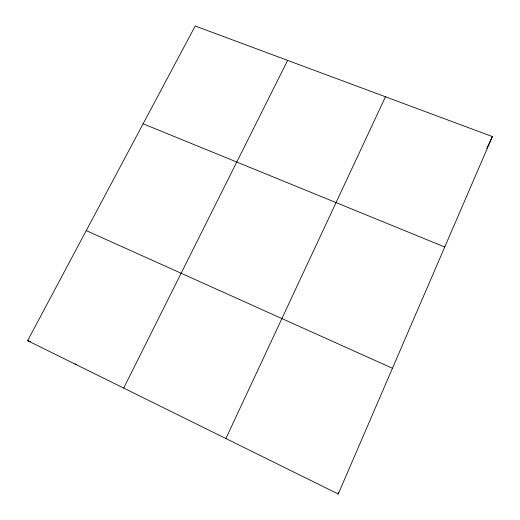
<?xml version="1.0" encoding="UTF-8"?>
<svg xmlns="http://www.w3.org/2000/svg" width="520" height="520" viewBox="0 0 520 520"><rect width="100%" height="100%" fill="white"/><g stroke="black" fill="none" stroke-linecap="round" stroke-linejoin="round"><path stroke-width="0.78" d="M338.228 494L492.375 136.572L195.202 26L27.625 340.665L338.228 494L338.5 492.609M225.875 438.536L385.457 96.791M486.87 148.258L492.375 136.572M123.676 388.082L287.638 60.392M74.919 364.013L76.414 364.442M27.625 340.665L30.687 341.64M143.124 123.786L444.75 247M86.249 230.588L392.45 368.277"/></g></svg>
